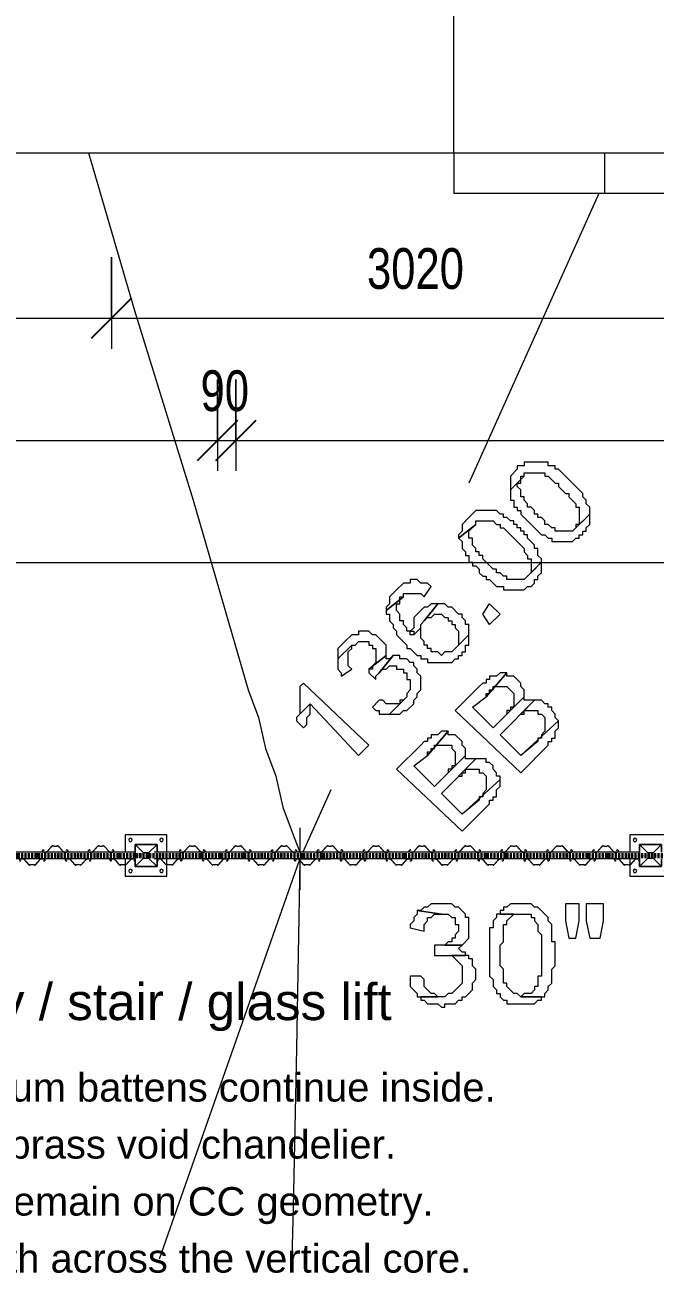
# Model space of a CAD drawing. Header units: millimetres. Extents: x -1971 to 39113, y -25802 to 13528.
# Drawn here: x 23679 to 26772, y -12242 to -6114 of the extents above; entities that cross this region are included whole.
import ezdxf

# ---------------------------------------------------------------- set-up
doc = ezdxf.new("R2010")
doc.units = ezdxf.units.MM
doc.linetypes.add('Boundary', pattern=[16, 10, -3, 0, -3])
for name, color, linetype, lineweight in [('2 Hoop survey', 8, 'Continuous', 9), ('A-ANNO-DIMS', 211, 'Continuous', 9), ('A-ANNO-DIMS-100', 211, 'Continuous', 9), ('A-FLOR-HRAL', 11, 'Continuous', 9), ('A-WALL', 113, 'Continuous', 18), ('C-BLDG-PADS', 91, 'Continuous', 9), ('C-PROP-LINE', 91, 'Boundary', 70), ('默认', 18, 'Continuous', 9)]:
    doc.layers.add(name, color=color, linetype=linetype, lineweight=lineweight)
doc.layers.add('ID_REVISION_MARKUP', color=7, linetype='Continuous', lineweight=25, true_color=0xc83228)
doc.styles.add('Avenir_1', font='', dxfattribs={"width": 0.8, "height": 200})
doc.styles.add('ID_SANS', font='Arial.ttf')
doc.styles.get('Avenir_1').set_extended_font_data('Avenir')
doc.dimstyles.new('OJID-2_0mm_Diagonal_Tick', dxfattribs={"dimscale": 304.8, "dimtxt": 282.499429, "dimasz": 0.656168, "dimexe": 0.492126, "dimexo": 0.0625, "dimgap": 0.164042, "dimtad": 1, "dimdsep": 46, "dimtxsty": 'Avenir_1', "dimblk1": 'OBLIQUE', "dimblk2": 'OBLIQUE', "dimsah": 1, "dimcen": 0.09, "dimdle": 0.492126, "dimazin": 3, "dimtfac": 1, "dimtdec": 4, "dimtix": 1, "dimtmove": 0, "dimatfit": 3, "dimfxl": 0.984252, "dimfxlon": 1, "dimtvp": 1, "dimtolj": 1, "dimarcsym": 2})

# ---------------------------------------------------------------- blocks, each defined once
blk = doc.blocks.new('2 Hoop survey-1260670-Ground Floor')
at = {"layer": '默认', "color": 9}
for p, q in [((74926.7, 3247.3), (74288.6, 1826)), ((73611.3, 319), (73473.7, 13.2)), ((73458.9, 132.8), (73458.9, 13.2)), ((72769.4, -1983.1), (73457, -25.2)), ((73458.9, -19.6), (73306.5, -19.6)), ((73457.2, -24.5), (73458.9, -19.6)), ((73458.9, -19.6), (73458.8, -26.1)), ((73458.9, -18.6), (73458.9, -26.3)), ((73458.9, -19.6), (73611.3, -19.6)), ((73458.9, -27.4), (73458.9, -172))]:
    blk.add_line(p, q, dxfattribs=at)
at = {"layer": '默认', "color": 9, "flags": 128}
for points in [[(72420.8, 3447.3), (72646.2, 2672.6), (72934, 1741.3), (73204.9, 810.1), (73255.7, 674.6), (73289.6, 522.2), (73340.4, 386.7), (73374.3, 234.4), (73425.1, 98.9), (73458.9, 14.2)], [(73458.8, -27.3), (73442, -950.9), (73425.1, -1729.8), (73419.6, -1983.1)]]:
    blk.add_lwpolyline(points, dxfattribs=at)
for points in [[(74525.7, 1893.7), (74491.8, 1859.9), (74491.8, 1792.1), (74559.5, 1859.9), (74559.5, 1876.8), (74661.1, 1876.8), (74661.1, 1859.9), (74678.1, 1859.9), (74711.9, 1826), (74728.9, 1826), (74728.9, 1809.1), (74762.7, 1775.2), (74779.7, 1775.2), (74779.7, 1758.3), (74813.5, 1724.4), (74813.5, 1707.5), (74830.4, 1707.5), (74830.4, 1622.8), (74813.5, 1622.8), (74813.5, 1605.9), (74881.2, 1673.6), (74881.2, 1707.5), (74864.3, 1724.4), (74864.3, 1741.3), (74847.4, 1758.3), (74847.4, 1775.2), (74728.9, 1893.7), (74711.9, 1893.7), (74711.9, 1910.7), (74678.1, 1910.7), (74678.1, 1927.6), (74559.5, 1927.6), (74559.5, 1910.7), (74525.7, 1910.7)], [(74491.8, 1792.1), (74491.8, 1741.3), (74508.7, 1741.3), (74508.7, 1707.5), (74525.7, 1707.5), (74525.7, 1690.5), (74542.6, 1690.5), (74542.6, 1673.6), (74644.2, 1572), (74661.1, 1572), (74678.1, 1555.1), (74695, 1555.1), (74695, 1538.1), (74796.6, 1538.1), (74813.5, 1555.1), (74830.4, 1555.1), (74830.4, 1572), (74847.4, 1572), (74847.4, 1588.9), (74864.3, 1588.9), (74864.3, 1605.9), (74881.2, 1622.8), (74881.2, 1673.6), (74796.6, 1588.9), (74711.9, 1588.9), (74711.9, 1605.9), (74695, 1605.9), (74678.1, 1622.8), (74661.1, 1622.8), (74661.1, 1639.7), (74644.2, 1656.7), (74627.3, 1656.7), (74627.3, 1673.6), (74610.3, 1673.6), (74610.3, 1690.5), (74593.4, 1707.5), (74576.5, 1707.5), (74576.5, 1724.4), (74559.5, 1741.3), (74559.5, 1758.3), (74542.6, 1758.3), (74542.6, 1792.1), (74525.7, 1809.1), (74525.7, 1826), (74542.6, 1826), (74542.6, 1859.9), (74559.5, 1859.9)], [(74288.6, 1656.7), (74254.7, 1622.8), (74254.7, 1588.9), (74237.8, 1572), (74237.8, 1555.1), (74322.5, 1622.8), (74322.5, 1639.7), (74407.1, 1639.7), (74424.1, 1622.8), (74441, 1622.8), (74441, 1605.9), (74457.9, 1605.9), (74559.5, 1504.3), (74559.5, 1487.4), (74576.5, 1470.4), (74576.5, 1453.5), (74593.4, 1453.5), (74593.4, 1385.8), (74644.2, 1436.6), (74644.2, 1453.5), (74627.3, 1470.4), (74627.3, 1504.3), (74610.3, 1504.3), (74610.3, 1521.2), (74576.5, 1555.1), (74576.5, 1572), (74559.5, 1572), (74559.5, 1588.9), (74542.6, 1588.9), (74542.6, 1605.9), (74525.7, 1605.9), (74525.7, 1622.8), (74508.7, 1622.8), (74508.7, 1639.7), (74491.8, 1639.7), (74474.9, 1656.7), (74457.9, 1656.7), (74457.9, 1673.6), (74441, 1673.6), (74424.1, 1690.5), (74322.5, 1690.5)], [(74237.8, 1555.1), (74254.7, 1538.1), (74254.7, 1504.3), (74271.7, 1487.4), (74271.7, 1470.4), (74288.6, 1470.4), (74288.6, 1436.6), (74305.5, 1436.6), (74305.5, 1419.6), (74322.5, 1419.6), (74339.4, 1402.7), (74339.4, 1385.8), (74356.3, 1368.8), (74373.3, 1368.8), (74373.3, 1351.9), (74390.2, 1351.9), (74424.1, 1318), (74457.9, 1318), (74457.9, 1301.1), (74559.5, 1301.1), (74576.5, 1318), (74593.4, 1318), (74610.3, 1335), (74610.3, 1351.9), (74627.3, 1351.9), (74627.3, 1368.8), (74644.2, 1385.8), (74644.2, 1436.6), (74559.5, 1351.9), (74474.9, 1351.9), (74474.9, 1368.8), (74457.9, 1368.8), (74441, 1385.8), (74424.1, 1385.8), (74424.1, 1402.7), (74407.1, 1402.7), (74356.3, 1453.5), (74356.3, 1470.4), (74339.4, 1470.4), (74339.4, 1487.4), (74322.5, 1487.4), (74322.5, 1504.3), (74305.5, 1521.2), (74305.5, 1555.1), (74288.6, 1555.1), (74288.6, 1588.9), (74322.5, 1622.8)], [(73933, 1301.1), (73899.2, 1267.2), (73899.2, 1233.4), (73882.2, 1216.4), (73882.2, 1199.5), (73966.9, 1267.2), (73966.9, 1284.2), (74051.6, 1284.2), (74068.5, 1267.2), (74102.4, 1318), (74085.4, 1335), (74051.6, 1335), (74034.6, 1351.9), (74000.8, 1351.9), (74000.8, 1335), (73966.9, 1335)], [(73882.2, 1199.5), (73882.2, 1182.6), (73899.2, 1182.6), (73899.2, 1148.7), (73916.1, 1131.8), (73916.1, 1114.8), (73933, 1097.9), (73933, 1081), (73983.8, 1030.2), (73983.8, 1013.2), (74000.8, 1013.2), (74034.6, 979.4), (74051.6, 979.4), (74051.6, 962.4), (74085.4, 962.4), (74085.4, 945.5), (74203.9, 945.5), (74220.9, 962.4), (74237.8, 962.4), (74237.8, 979.4), (74254.7, 979.4), (74254.7, 996.3), (74271.7, 996.3), (74271.7, 1030.2), (74288.6, 1030.2), (74288.6, 1081), (74203.9, 996.3), (74170.1, 996.3), (74153.2, 979.4), (74136.2, 996.3), (74102.4, 996.3), (74102.4, 1013.2), (74085.4, 1013.2), (74085.4, 1030.2), (74068.5, 1030.2), (74068.5, 1047.1), (74051.6, 1064), (74051.6, 1114.8), (74017.7, 1081), (74000.8, 1081), (74000.8, 1097.9), (73983.8, 1097.9), (73983.8, 1114.8), (73966.9, 1131.8), (73966.9, 1148.7), (73950, 1148.7), (73950, 1182.6), (73933, 1199.5), (73933, 1233.4), (73950, 1233.4), (73950, 1267.2), (73966.9, 1267.2)], [(74051.6, 1199.5), (74017.7, 1165.6), (74017.7, 1114.8), (74000.8, 1097.9), (74017.7, 1097.9), (74017.7, 1081), (74051.6, 1114.8), (74051.6, 1131.8), (74068.5, 1148.7), (74136.2, 1233.4), (74102.4, 1233.4), (74085.4, 1216.4), (74068.5, 1216.4)], [(74136.2, 1233.4), (74068.5, 1148.7), (74085.4, 1165.6), (74102.4, 1165.6), (74119.3, 1182.6), (74153.2, 1182.6), (74170.1, 1165.6), (74187, 1165.6), (74187, 1148.7), (74203.9, 1148.7), (74203.9, 1131.8), (74220.9, 1131.8), (74220.9, 1114.8), (74237.8, 1097.9), (74237.8, 1030.2), (74288.6, 1081), (74288.6, 1131.8), (74271.7, 1131.8), (74271.7, 1148.7), (74254.7, 1165.6), (74254.7, 1182.6), (74237.8, 1182.6), (74203.9, 1216.4), (74187, 1216.4), (74170.1, 1233.4)], [(74390.2, 1131.8), (74356.3, 1182.6), (74390.2, 1233.4), (74441, 1182.6)], [(73679, 1047.1), (73645.2, 1013.2), (73645.2, 962.4), (73712.9, 1030.2), (73729.8, 1030.2), (73746.8, 1047.1), (73797.6, 1047.1), (73797.6, 1030.2), (73814.5, 1030.2), (73814.5, 1013.2), (73831.4, 1013.2), (73831.4, 945.5), (73814.5, 928.6), (73814.5, 911.7), (73797.6, 911.7), (73882.2, 979.4), (73882.2, 1030.2), (73831.4, 1081), (73814.5, 1081), (73797.6, 1097.9), (73746.8, 1097.9), (73746.8, 1081), (73712.9, 1081)], [(73645.2, 962.4), (73645.2, 911.7), (73662.1, 894.7), (73662.1, 877.8), (73712.9, 911.7), (73696, 928.6), (73696, 996.3), (73712.9, 1013.2), (73712.9, 1030.2)], [(73797.6, 894.7), (73831.4, 860.9), (73831.4, 877.8), (73848.4, 894.7), (73916.1, 979.4), (73899.2, 962.4), (73882.2, 962.4), (73882.2, 979.4), (73797.6, 911.7)], [(73916.1, 979.4), (73848.4, 894.7), (73865.3, 911.7), (73882.2, 911.7), (73899.2, 928.6), (73933, 928.6), (73933, 911.7), (73966.9, 911.7), (73966.9, 894.7), (73983.8, 894.7), (73983.8, 860.9), (74000.8, 860.9), (74000.8, 810.1), (73983.8, 793.1), (73983.8, 776.2), (73899.2, 691.5), (73950, 691.5), (73966.9, 708.5), (73983.8, 708.5), (74017.7, 742.3), (74017.7, 759.3), (74034.6, 776.2), (74034.6, 793.1), (74051.6, 810.1), (74051.6, 877.8), (74034.6, 894.7), (74034.6, 911.7), (74017.7, 928.6), (74017.7, 945.5), (74000.8, 945.5), (73983.8, 962.4), (73950, 962.4), (73950, 979.4)], [(74339.4, 827), (74220.9, 708.5), (74542.6, 403.7), (74678.1, 539.1), (74678.1, 556.1), (74695, 556.1), (74695, 573), (74711.9, 573), (74711.9, 606.9), (74728.9, 623.8), (74728.9, 657.7), (74542.6, 488.3), (74441, 589.9), (74610.3, 759.3), (74559.5, 759.3), (74559.5, 776.2), (74407.1, 623.8), (74305.5, 725.4), (74373.3, 776.2), (74474.9, 894.7), (74441, 894.7), (74424.1, 877.8), (74390.2, 877.8), (74390.2, 860.9), (74373.3, 860.9), (74373.3, 843.9), (74356.3, 843.9)], [(74474.9, 894.7), (74373.3, 776.2), (74373.3, 793.1), (74390.2, 793.1), (74390.2, 810.1), (74407.1, 810.1), (74407.1, 827), (74474.9, 827), (74508.7, 793.1), (74508.7, 725.4), (74491.8, 725.4), (74491.8, 708.5), (74474.9, 708.5), (74474.9, 691.5), (74559.5, 776.2), (74559.5, 810.1), (74542.6, 827), (74542.6, 843.9), (74508.7, 877.8), (74474.9, 877.8)], [(73475.9, 843.9), (73458.9, 827), (73458.9, 691.5), (73509.7, 742.3), (73746.8, 488.3), (73797.6, 539.1)], [(73458.9, 691.5), (73442, 674.6), (73442, 657.7), (73475.9, 623.8), (73492.8, 640.7), (73492.8, 674.6), (73509.7, 691.5), (73509.7, 742.3)], [(73848.4, 759.3), (73814.5, 725.4), (73831.4, 708.5), (73848.4, 708.5), (73848.4, 691.5), (73899.2, 691.5), (73966.9, 759.3), (73950, 759.3), (73950, 742.3), (73882.2, 742.3), (73865.3, 759.3)], [(74610.3, 759.3), (74542.6, 691.5), (74559.5, 691.5), (74559.5, 708.5), (74627.3, 708.5), (74627.3, 691.5), (74644.2, 691.5), (74661.1, 674.6), (74661.1, 606.9), (74644.2, 589.9), (74644.2, 573), (74627.3, 573), (74627.3, 556.1), (74542.6, 488.3), (74728.9, 657.7), (74711.9, 674.6), (74711.9, 691.5), (74695, 708.5), (74695, 725.4), (74678.1, 725.4), (74678.1, 742.3), (74661.1, 742.3), (74644.2, 759.3)], [(74051.6, 539.1), (73933, 420.6), (74254.7, 115.8), (74390.2, 251.3), (74390.2, 268.2), (74407.1, 268.2), (74407.1, 285.2), (74424.1, 285.2), (74424.1, 319), (74441, 335.9), (74441, 369.8), (74254.7, 200.5), (74153.2, 302.1), (74322.5, 471.4), (74271.7, 471.4), (74271.7, 488.3), (74119.3, 335.9), (74017.7, 437.5), (74085.4, 488.3), (74187, 606.9), (74153.2, 606.9), (74136.2, 589.9), (74102.4, 589.9), (74102.4, 573), (74085.4, 573), (74085.4, 556.1), (74068.5, 556.1)], [(74187, 606.9), (74085.4, 488.3), (74085.4, 505.3), (74102.4, 505.3), (74102.4, 522.2), (74119.3, 522.2), (74119.3, 539.1), (74203.9, 539.1), (74203.9, 522.2), (74220.9, 505.3), (74220.9, 437.5), (74203.9, 437.5), (74203.9, 420.6), (74187, 420.6), (74187, 403.7), (74271.7, 488.3), (74271.7, 522.2), (74254.7, 539.1), (74254.7, 556.1), (74220.9, 589.9), (74187, 589.9)], [(74322.5, 471.4), (74237.8, 386.7), (74254.7, 386.7), (74254.7, 403.7), (74271.7, 403.7), (74271.7, 420.6), (74339.4, 420.6), (74339.4, 403.7), (74356.3, 403.7), (74373.3, 386.7), (74373.3, 319), (74356.3, 302.1), (74356.3, 285.2), (74339.4, 285.2), (74339.4, 268.2), (74254.7, 200.5), (74441, 369.8), (74441, 386.7), (74424.1, 386.7), (74424.1, 403.7), (74407.1, 420.6), (74407.1, 437.5), (74390.2, 454.5), (74373.3, 454.5), (74373.3, 471.4)], [(74153.2, -239.8), (74102.4, -239.8), (74085.4, -256.7), (74068.5, -256.7), (74051.6, -273.6), (74034.6, -273.6), (74153.2, -290.6), (74187, -290.6), (74203.9, -307.5), (74220.9, -307.5), (74220.9, -341.3), (74237.8, -341.3), (74237.8, -375.2), (74220.9, -392.1), (74220.9, -409.1), (74203.9, -409.1), (74203.9, -426), (74187, -426), (74170.1, -442.9), (74254.7, -442.9), (74288.6, -409.1), (74288.6, -307.5), (74271.7, -307.5), (74271.7, -290.6), (74237.8, -256.7), (74220.9, -256.7), (74203.9, -239.8)], [(74542.6, -239.8), (74491.8, -239.8), (74474.9, -256.7), (74457.9, -256.7), (74457.9, -273.6), (74441, -273.6), (74441, -290.6), (74593.4, -290.6), (74593.4, -307.5), (74610.3, -307.5), (74610.3, -324.4), (74627.3, -341.3), (74627.3, -375.2), (74644.2, -392.1), (74644.2, -595.3), (74627.3, -595.3), (74627.3, -646.1), (74610.3, -646.1), (74610.3, -663.1), (74593.4, -680), (74559.5, -680), (74542.6, -696.9), (74661.1, -696.9), (74661.1, -680), (74678.1, -663.1), (74678.1, -646.1), (74695, -629.2), (74695, -561.5), (74711.9, -544.5), (74711.9, -426), (74695, -426), (74695, -341.3), (74678.1, -324.4), (74678.1, -307.5), (74627.3, -256.7), (74610.3, -256.7), (74593.4, -239.8)], [(74830.4, -239.8), (74762.7, -239.8), (74762.7, -324.4), (74779.7, -409.1), (74813.5, -409.1), (74830.4, -324.4)], [(74949, -239.8), (74864.3, -239.8), (74864.3, -324.4), (74881.2, -409.1), (74932, -409.1), (74949, -324.4)], [(74034.6, -273.6), (74034.6, -290.6), (74017.7, -307.5), (74017.7, -324.4), (74000.8, -341.3), (74000.8, -358.3), (74068.5, -375.2), (74068.5, -341.3), (74085.4, -324.4), (74085.4, -307.5), (74102.4, -307.5), (74119.3, -290.6), (74153.2, -290.6)], [(74441, -290.6), (74424.1, -290.6), (74424.1, -307.5), (74407.1, -324.4), (74407.1, -358.3), (74390.2, -358.3), (74390.2, -595.3), (74407.1, -612.3), (74407.1, -646.1), (74424.1, -663.1), (74424.1, -680), (74441, -680), (74441, -696.9), (74457.9, -713.9), (74474.9, -713.9), (74474.9, -730.8), (74610.3, -730.8), (74627.3, -713.9), (74644.2, -713.9), (74644.2, -696.9), (74542.6, -696.9), (74525.7, -680), (74508.7, -680), (74474.9, -646.1), (74474.9, -629.2), (74457.9, -629.2), (74457.9, -561.5), (74441, -544.5), (74441, -442.9), (74457.9, -426), (74457.9, -341.3), (74474.9, -341.3), (74474.9, -324.4), (74508.7, -290.6)], [(74119.3, -442.9), (74119.3, -493.7), (74271.7, -493.7), (74271.7, -476.8), (74254.7, -476.8), (74237.8, -459.9), (74254.7, -442.9)], [(74271.7, -493.7), (74203.9, -493.7), (74254.7, -544.5), (74254.7, -629.2), (74203.9, -680), (74187, -680), (74170.1, -696.9), (74051.6, -696.9), (74051.6, -713.9), (74068.5, -713.9), (74085.4, -730.8), (74136.2, -730.8), (74153.2, -747.7), (74170.1, -747.7), (74170.1, -730.8), (74220.9, -730.8), (74237.8, -713.9), (74254.7, -713.9), (74254.7, -696.9), (74271.7, -696.9), (74305.5, -663.1), (74305.5, -629.2), (74322.5, -612.3), (74322.5, -561.5), (74305.5, -544.5), (74305.5, -510.7), (74288.6, -510.7), (74288.6, -493.7)], [(74051.6, -595.3), (74000.8, -595.3), (74000.8, -646.1), (74034.6, -680), (74034.6, -696.9), (74136.2, -696.9), (74119.3, -680), (74102.4, -680), (74068.5, -646.1), (74068.5, -612.3)]]:
    blk.add_lwpolyline(points, close=True, dxfattribs=at)
blk = doc.blocks.new('栏杆扶手 - Right Side-V6-Ground Floor')
at = {"layer": 'A-FLOR-HRAL'}
for p, q in [((14.3, 41.4), (-14.4, 15.7)), ((-13.9, 15.1), (14.8, 40.8)), ((6.2, 53.8), (6.8, 54.4)), ((15.1, 57.8), (15.1, 43.2)), ((15.9, 43.2), (15.9, 57.8)), ((-14.4, -15.7), (14.3, -41.4)), ((14.8, -40.8), (-13.9, -15.1)), ((6.8, -54.4), (6.2, -53.8)), ((15.1, -43.2), (15.1, -57.8)), ((15.9, -57.8), (15.9, -43.2))]:
    blk.add_line(p, q, dxfattribs=at)
for centre, radius, start, end in [((10.2, 57.8), 5.65, 360, 225.25952), ((10.2, 57.8), 4.86, 0, 225.30193), ((-11.9, 12.6), 3.97, 129.21574, 193.48706), ((-64.6, 0), 50.2, 346.51294, 13.48706), ((-11.9, 12.6), 3.17, 129.21574, 193.48706), ((-64.6, 0), 51, 346.51294, 13.48706), ((12.7, 43.2), 2.38, 311.84708, 0), ((12.7, 43.2), 3.17, 311.84584, 0), ((-11.9, -12.6), 3.97, 166.51294, 230.78426), ((-11.9, -12.6), 3.18, 166.51294, 230.78426), ((10.2, -57.8), 5.65, 134.74048, 360), ((10.2, -57.8), 4.86, 134.69807, 0), ((12.7, -43.2), 2.38, 0, 48.15292), ((12.7, -43.2), 3.17, 0, 48.15416)]:
    blk.add_arc(centre, radius, start, end, dxfattribs=at)
blk = doc.blocks.new('栏杆扶手 - Left Side-1798714-Ground Floor')
at = {"layer": 'A-FLOR-HRAL'}
for p, q in [((-15.9, 57.8), (-15.9, 43.2)), ((-15.1, 43.2), (-15.1, 57.8)), ((-14.8, 40.8), (13.9, 15.1)), ((14.4, 15.7), (-14.3, 41.4)), ((-6.8, 54.4), (-6.2, 53.8)), ((-15.9, -43.2), (-15.9, -57.8)), ((-15.1, -57.8), (-15.1, -43.2)), ((13.9, -15.1), (-14.8, -40.8)), ((-14.3, -41.4), (14.4, -15.7)), ((-6.2, -53.8), (-6.8, -54.4))]:
    blk.add_line(p, q, dxfattribs=at)
for centre, radius, start, end in [((-10.2, 57.8), 5.65, 314.74048, 180), ((-10.2, 57.8), 4.86, 314.69807, 180), ((-12.7, 43.2), 3.17, 180, 228.15416), ((-12.7, 43.2), 2.38, 180, 228.15292), ((64.6, 0), 51, 166.51294, 193.48706), ((11.9, 12.6), 3.18, 346.51294, 50.78426), ((11.9, 12.6), 3.97, 346.51294, 50.78426), ((64.6, 0), 50.2, 166.51294, 193.48706), ((-12.7, -43.2), 3.17, 131.84584, 180), ((-10.2, -57.8), 5.65, 180, 45.25952), ((-12.7, -43.2), 2.38, 131.84708, 180), ((-10.2, -57.8), 4.86, 180, 45.30193), ((11.9, -12.6), 3.17, 309.21574, 13.48706), ((11.9, -12.6), 3.97, 309.21574, 13.48706)]:
    blk.add_arc(centre, radius, start, end, dxfattribs=at)
blk = doc.blocks.new('栏杆扶手 - Right Side-V7-Ground Floor')
at = {"layer": 'A-FLOR-HRAL'}
for p, q in [((14.3, 41.4), (-14.4, 15.7)), ((-13.9, 15.1), (14.8, 40.8)), ((6.2, 53.8), (6.8, 54.4)), ((15.1, 57.8), (15.1, 43.2)), ((15.9, 43.2), (15.9, 57.8)), ((-14.4, -15.7), (14.3, -41.4)), ((14.8, -40.8), (-13.9, -15.1)), ((6.8, -54.4), (6.2, -53.8)), ((15.1, -43.2), (15.1, -57.8)), ((15.9, -57.8), (15.9, -43.2))]:
    blk.add_line(p, q, dxfattribs=at)
for centre, radius, start, end in [((10.2, 57.8), 5.65, 360, 225.25952), ((10.2, 57.8), 4.86, 0, 225.30193), ((-11.9, 12.6), 3.97, 129.21574, 193.48706), ((-64.6, 0), 50.2, 346.51294, 13.48706), ((-11.9, 12.6), 3.17, 129.21574, 193.48706), ((-64.6, 0), 51, 346.51294, 13.48706), ((12.7, 43.2), 2.38, 311.84708, 0), ((12.7, 43.2), 3.17, 311.84584, 0), ((-11.9, -12.6), 3.97, 166.51294, 230.78426), ((-11.9, -12.6), 3.18, 166.51294, 230.78426), ((10.2, -57.8), 5.65, 134.74048, 205.13408), ((10.2, -57.8), 4.86, 134.69807, 205.10492), ((12.7, -43.2), 2.38, 0, 48.15292), ((10.2, -57.8), 4.86, 331.83726, 0), ((12.7, -43.2), 3.17, 0, 48.15416), ((10.2, -57.8), 5.65, 345.92128, 360)]:
    blk.add_arc(centre, radius, start, end, dxfattribs=at)
blk = doc.blocks.new('栏杆扶手 - Surface-Mounted Center-1798717-Ground Floor')
at = {"layer": 'A-FLOR-HRAL'}
for p, q in [((-15.875, 101.6), (-101.6, 101.6)), ((-101.6, 101.6), (-101.6, -101.6)), ((101.6, 101.6), (15.875, 101.6)), ((101.6, -101.6), (101.6, 101.6)), ((-53.975, 53.975), (53.975, 53.975)), ((-53.975, 53.975), (-12.7, 12.7)), ((-53.975, -53.975), (-53.975, 53.975)), ((53.975, 53.975), (-53.975, 53.975)), ((-53.975, 53.975), (-53.975, -53.975)), ((12.7, 12.7), (-12.7, 12.7)), ((-12.7, 12.7), (-12.7, -12.7)), ((12.7, 12.7), (53.975, 53.975)), ((12.7, -12.7), (12.7, 12.7)), ((53.975, 53.975), (53.975, -53.975)), ((53.975, -53.975), (53.975, 53.975)), ((-53.975, -53.975), (-12.7, -12.7)), ((-15.875, -53.975), (-53.975, -53.975)), ((-53.975, -53.975), (-15.875, -53.975)), ((-12.7, -12.7), (12.7, -12.7)), ((53.975, -53.975), (12.7, -12.7)), ((53.975, -53.975), (15.875, -53.975)), ((15.875, -53.975), (53.975, -53.975)), ((-101.6, -101.6), (-15.875, -101.6)), ((15.875, -101.6), (101.6, -101.6))]:
    blk.add_line(p, q, dxfattribs=at)
for centre, start, end in [((-76.2, 76.2), 0, 180), ((-76.2, 76.2), 180, 0), ((76.2, 76.2), 0, 180), ((76.2, 76.2), 180, 0), ((-76.2, -76.2), 0, 180), ((-76.2, -76.2), 180, 0), ((76.2, -76.2), 0, 180), ((76.2, -76.2), 180, 0)]:
    blk.add_arc(centre, 8.731, start, end, dxfattribs=at)
blk = doc.blocks.new('栏杆扶手 - Right Side-V8-Ground Floor')
at = {"layer": 'A-FLOR-HRAL'}
for p, q in [((14.3, 41.4), (-14.4, 15.7)), ((-13.9, 15.1), (14.8, 40.8)), ((6.2, 53.8), (6.8, 54.4)), ((15.1, 57.8), (15.1, 43.2)), ((15.9, 43.2), (15.9, 57.8)), ((-14.4, -15.7), (14.3, -41.4)), ((14.8, -40.8), (-13.9, -15.1)), ((6.8, -54.4), (6.2, -53.8)), ((15.1, -43.2), (15.1, -57.8)), ((15.9, -57.8), (15.9, -43.2))]:
    blk.add_line(p, q, dxfattribs=at)
for centre, radius, start, end in [((-11.9, 12.6), 3.97, 129.21574, 193.48706), ((-64.6, 0), 50.2, 346.51294, 13.48706), ((-11.9, 12.6), 3.17, 129.21574, 193.48706), ((-64.6, 0), 51, 346.51294, 13.48706), ((10.2, 57.8), 5.65, 154.86592, 225.25952), ((10.2, 57.8), 4.86, 154.89508, 225.30193), ((12.7, 43.2), 2.38, 311.84708, 0), ((10.2, 57.8), 4.86, 0, 28.16274), ((12.7, 43.2), 3.17, 311.84584, 0), ((10.2, 57.8), 5.65, 360, 14.07872), ((-11.9, -12.6), 3.97, 166.51294, 230.78426), ((-11.9, -12.6), 3.18, 166.51294, 230.78426), ((10.2, -57.8), 5.65, 134.74048, 360), ((10.2, -57.8), 4.86, 134.69807, 0), ((12.7, -43.2), 2.38, 0, 48.15292), ((12.7, -43.2), 3.17, 0, 48.15416)]:
    blk.add_arc(centre, radius, start, end, dxfattribs=at)
blk = doc.blocks.new('栏杆扶手 - 栏杆扶手-2236474-Ground Floor')
at = {"layer": 'A-FLOR-HRAL'}
for p, q in [((24219.4, -10175.8), (21836.9, -10175.8)), ((24219.4, -10207.5), (21836.9, -10207.5)), ((24755.2, -10175.8), (24313.2, -10175.8)), ((24755.2, -10207.5), (24313.2, -10207.5)), ((24755.2, -10207.5), (24755.2, -10175.8)), ((25031.2, -10175.8), (24755.2, -10175.8)), ((25031.2, -10207.5), (24755.2, -10207.5)), ((25031.2, -10207.5), (25031.2, -10175.8)), ((25112.7, -10175.8), (25031.2, -10175.8)), ((25112.7, -10207.5), (25031.2, -10207.5)), ((25112.7, -10207.5), (25112.7, -10175.8)), ((25214.8, -10175.8), (25112.7, -10175.8)), ((25214.8, -10207.5), (25112.7, -10207.5)), ((25214.8, -10207.5), (25214.8, -10175.8)), ((26695.7, -10175.8), (25214.8, -10175.8)), ((26695.7, -10207.5), (25214.8, -10207.5))]:
    blk.add_line(p, q, dxfattribs=at)
at = {"rotation": 89.99999999999982}
for name, p in [('栏杆扶手 - Surface-Mounted Center-1798717-Ground Floor', (24273.3, -10191.6)), ('栏杆扶手 - Surface-Mounted Center-1798717-Ground Floor', (26749.6, -10191.6)), ('栏杆扶手 - Left Side-1798714-Ground Floor', (23827.2, -10159.8)), ('栏杆扶手 - Left Side-1798714-Ground Floor', (24052.6, -10159.8)), ('栏杆扶手 - Left Side-1798714-Ground Floor', (24500.3, -10159.8)), ('栏杆扶手 - Left Side-1798714-Ground Floor', (24725.7, -10159.8)), ('栏杆扶手 - Left Side-1798714-Ground Floor', (24951.1, -10159.8)), ('栏杆扶手 - Left Side-1798714-Ground Floor', (25176.5, -10159.8)), ('栏杆扶手 - Left Side-1798714-Ground Floor', (25401.9, -10159.8)), ('栏杆扶手 - Left Side-1798714-Ground Floor', (25627.3, -10159.8)), ('栏杆扶手 - Left Side-1798714-Ground Floor', (25852.7, -10159.8)), ('栏杆扶手 - Left Side-1798714-Ground Floor', (26078.1, -10159.8)), ('栏杆扶手 - Left Side-1798714-Ground Floor', (26303.5, -10159.8)), ('栏杆扶手 - Left Side-1798714-Ground Floor', (26528.9, -10159.8)), ('栏杆扶手 - Right Side-V6-Ground Floor', (23714.5, -10223.4)), ('栏杆扶手 - Right Side-V6-Ground Floor', (23939.9, -10223.4)), ('栏杆扶手 - Right Side-V7-Ground Floor', (24159, -10223.4)), ('栏杆扶手 - Right Side-V8-Ground Floor', (24387.6, -10223.4)), ('栏杆扶手 - Right Side-V6-Ground Floor', (24613, -10223.4)), ('栏杆扶手 - Right Side-V6-Ground Floor', (24838.4, -10223.4)), ('栏杆扶手 - Right Side-V6-Ground Floor', (25063.8, -10223.4)), ('栏杆扶手 - Right Side-V6-Ground Floor', (25289.2, -10223.4)), ('栏杆扶手 - Right Side-V6-Ground Floor', (25514.6, -10223.4)), ('栏杆扶手 - Right Side-V6-Ground Floor', (25740, -10223.4)), ('栏杆扶手 - Right Side-V6-Ground Floor', (25965.4, -10223.4)), ('栏杆扶手 - Right Side-V6-Ground Floor', (26190.8, -10223.4)), ('栏杆扶手 - Right Side-V6-Ground Floor', (26416.2, -10223.4)), ('栏杆扶手 - Right Side-V7-Ground Floor', (26635.3, -10223.4))]:
    blk.add_blockref(name, p, dxfattribs=at)
blk = doc.blocks.new('Family - ___-1140397-Ground Floor')
at = {"layer": 'C-PROP-LINE'}
blk.add_line((-1970.5, -10191.6), (39038, -10191.6), dxfattribs=at)
blk = doc.blocks.new('DIMBLOCK2-Ground Floor')
at = {"layer": 'A-ANNO-DIMS-100'}
for p, q in [((10134, -8453.9), (10134, -8903.9)), ((10134, -8753.9), (10134, -8453.9)), ((36284, -8453.9), (36284, -8903.9)), ((36284, -8753.9), (36284, -8453.9)), ((10134, -8753.9), (36434, -8753.9))]:
    blk.add_line(p, q, dxfattribs=at)
at = {"layer": 'A-ANNO-DIMS-100', "lineweight": 25}
for p, q in [((10134, -8753.9), (10234, -8653.9)), ((36284, -8753.9), (36384, -8653.9)), ((10134, -8753.9), (10034, -8853.9)), ((36284, -8753.9), (36184, -8853.9))]:
    blk.add_line(p, q, dxfattribs=at)
at = {"layer": 'A-ANNO-DIMS-100', "color": 0, "insert": (22888.9, -8409.7), "char_height": 200, "width": 768.398, "attachment_point": 1, "line_spacing_factor": 1.129998, "style": 'Avenir_1'}
blk.add_mtext('26150', dxfattribs=at)
blk = doc.blocks.new('_Oblique')
at = {"color": 0, "linetype": 'ByBlock', "lineweight": -2}
blk.add_line((-0.5, -0.5), (0.5, 0.5), dxfattribs=at)
blk = doc.blocks.new('DIMBLOCK42-Ground Floor')
at = {"layer": 'A-ANNO-DIMS-100'}
for p, q in [((21104, -7253.9), (21104, -7703.9)), ((21104, -7553.9), (21104, -7253.9)), ((24104, -7253.9), (24104, -7703.9)), ((24104, -7553.9), (24104, -7253.9)), ((21104, -7553.9), (24104, -7553.9))]:
    blk.add_line(p, q, dxfattribs=at)
at = {"layer": 'A-ANNO-DIMS-100', "lineweight": 25}
for p, q in [((21104, -7553.9), (21204, -7453.9)), ((24104, -7553.9), (24204, -7453.9)), ((21104, -7553.9), (21004, -7653.9)), ((24104, -7553.9), (24004, -7653.9))]:
    blk.add_line(p, q, dxfattribs=at)
at = {"layer": 'A-ANNO-DIMS-100', "color": 0, "insert": (22347.9, -7209.7), "char_height": 200, "width": 614.719, "attachment_point": 1, "line_spacing_factor": 1.129998, "style": 'Avenir_1'}
blk.add_mtext('3000', dxfattribs=at)
blk = doc.blocks.new('DIMBLOCK43-Ground Floor')
at = {"layer": 'A-ANNO-DIMS-100'}
for p, q in [((24104, -7253.9), (24104, -7703.9)), ((24104, -7553.9), (24104, -7253.9)), ((27124.2, -7253.9), (27124.2, -7703.9)), ((27124.2, -7553.9), (27124.2, -7253.9)), ((24104, -7553.9), (27124.2, -7553.9))]:
    blk.add_line(p, q, dxfattribs=at)
at = {"layer": 'A-ANNO-DIMS-100', "lineweight": 25}
for p, q in [((24104, -7553.9), (24204, -7453.9)), ((27124.2, -7553.9), (27224.2, -7453.9)), ((24104, -7553.9), (24004, -7653.9)), ((27124.2, -7553.9), (27024.2, -7653.9))]:
    blk.add_line(p, q, dxfattribs=at)
at = {"layer": 'A-ANNO-DIMS-100', "color": 0, "insert": (25358, -7209.7), "char_height": 200, "width": 614.719, "attachment_point": 1, "line_spacing_factor": 1.129998, "style": 'Avenir_1'}
blk.add_mtext('3020', dxfattribs=at)
blk = doc.blocks.new('DIMBLOCK71-Ground Floor')
at = {"layer": 'A-ANNO-DIMS-100'}
for p, q in [((20634, -7853.9), (20634, -8303.9)), ((20634, -8153.9), (20634, -7853.9)), ((24624, -7853.9), (24624, -8303.9)), ((24624, -8153.9), (24624, -7853.9)), ((20634, -8153.9), (24624, -8153.9))]:
    blk.add_line(p, q, dxfattribs=at)
at = {"layer": 'A-ANNO-DIMS-100', "lineweight": 25}
for p, q in [((20634, -8153.9), (20734, -8053.9)), ((24624, -8153.9), (24724, -8053.9)), ((20634, -8153.9), (20534, -8253.9)), ((24624, -8153.9), (24524, -8253.9))]:
    blk.add_line(p, q, dxfattribs=at)
at = {"layer": 'A-ANNO-DIMS-100', "color": 0, "char_height": 200, "attachment_point": 1, "line_spacing_factor": 1.129998, "style": 'Avenir_1'}
for s, insert, width in [('3990', (22372.9, -7809.7), 614.719), ('BEDROOM 3', (21947.3, -8286.4), 1636.237)]:
    blk.add_mtext(s, dxfattribs=dict(at, insert=insert, width=width))
blk = doc.blocks.new('DIMBLOCK72-Ground Floor')
at = {"layer": 'A-ANNO-DIMS-100'}
for p, q in [((24624, -7853.9), (24624, -8303.9)), ((24624, -8153.9), (24624, -7853.9)), ((24714, -7853.9), (24714, -8303.9)), ((24714, -8153.9), (24714, -7853.9)), ((24624, -8153.9), (24714, -8153.9))]:
    blk.add_line(p, q, dxfattribs=at)
at = {"layer": 'A-ANNO-DIMS-100', "lineweight": 25}
for p, q in [((24624, -8153.9), (24724, -8053.9)), ((24714, -8153.9), (24814, -8053.9)), ((24624, -8153.9), (24524, -8253.9)), ((24714, -8153.9), (24614, -8253.9))]:
    blk.add_line(p, q, dxfattribs=at)
at = {"layer": 'A-ANNO-DIMS-100', "color": 0, "insert": (24541, -7809.7), "char_height": 200, "width": 307.359, "attachment_point": 1, "line_spacing_factor": 1.129998, "style": 'Avenir_1'}
blk.add_mtext('90', dxfattribs=at)
blk = doc.blocks.new('DIMBLOCK73-Ground Floor')
at = {"layer": 'A-ANNO-DIMS-100'}
for p, q in [((24714, -7853.9), (24714, -8303.9)), ((24714, -8153.9), (24714, -7853.9)), ((29934, -7853.9), (29934, -8303.9)), ((29934, -8153.9), (29934, -7853.9)), ((24714, -8153.9), (29934, -8153.9))]:
    blk.add_line(p, q, dxfattribs=at)
at = {"layer": 'A-ANNO-DIMS-100', "lineweight": 25}
for p, q in [((24714, -8153.9), (24814, -8053.9)), ((29934, -8153.9), (30034, -8053.9)), ((24714, -8153.9), (24614, -8253.9)), ((29934, -8153.9), (29834, -8253.9))]:
    blk.add_line(p, q, dxfattribs=at)
at = {"layer": 'A-ANNO-DIMS-100', "color": 0, "char_height": 200, "attachment_point": 1, "line_spacing_factor": 1.129998, "style": 'Avenir_1'}
for s, insert, width in [('5220', (27067.9, -7809.7), 614.719), ('ENS. 3', (26975.6, -8286.4), 836.198)]:
    blk.add_mtext(s, dxfattribs=dict(at, insert=insert, width=width))

msp = doc.modelspace()

# ---------------------------------------------------------------- linework, layer by layer
at = {"layer": 'A-WALL'}
for p, q in [((25784.04, -6741.636), (26524.04, -6741.636)), ((25784.04, -6741.636), (25784.04, -6941.636)), ((26524.04, -6741.636), (31884.04, -6741.636)), ((26524.04, -6741.636), (26524.04, -6941.636)), ((26524.04, -6941.636), (25784.04, -6941.636)), ((32084.04, -6941.636), (26524.04, -6941.636))]:
    msp.add_line(p, q, dxfattribs=at)
at = {"layer": 'C-BLDG-PADS'}
for p, q in [((25784.04, -6741.636), (25784.04, -5291.636)), ((8584.04, -6741.636), (25784.04, -6741.636))]:
    msp.add_line(p, q, dxfattribs=at)

# ---------------------------------------------------------------- block references
at = {"layer": '2 Hoop survey', "color": 9}
msp.add_blockref('2 Hoop survey-1260670-Ground Floor', (-48430.024, -10188.937), dxfattribs=at)
at = {"layer": 'A-FLOR-HRAL'}
msp.add_blockref('栏杆扶手 - 栏杆扶手-2236474-Ground Floor', (0, 0), dxfattribs=at)
at = {"layer": 'C-PROP-LINE'}
msp.add_blockref('Family - ___-1140397-Ground Floor', (0, 0), dxfattribs=at)

# ---------------------------------------------------------------- texts
at = {"layer": 'ID_REVISION_MARKUP', "style": 'ID_SANS'}
for s, height, p in [('REV-07 / Entry / stair / glass lift', 180, (22000, -11000)), ('Exterior Spotted Gum battens continue inside.', 140, (22000, -11400)), ('Cascading glass / brass void chandelier.', 140, (22000, -11680)), ('Stair, void and lift remain on CC geometry.', 140, (22000, -11960)), ('CAM 05 looks south across the vertical core.', 140, (22000, -12240))]:
    msp.add_text(s, height=height, dxfattribs=at).set_placement(p)

# ---------------------------------------------------------------- dimensions: what is measured, and where the dimension line sits
at = {"layer": 'A-ANNO-DIMS'}
for base, p1, p2, override, picture, middle in [((24104.04, -7553.866), (21104.04, -7253.866), (24104.04, -7253.866), {"dimfxl": 3000}, 'DIMBLOCK42-Ground Floor', (22604.04, -7400.476)), ((27124.19, -7553.866), (24104.04, -7253.866), (27124.19, -7253.866), {"dimfxl": 3020.149916}, 'DIMBLOCK43-Ground Floor', (25614.115, -7400.476)), ((24714.04, -8153.866), (24624.04, -7853.866), (24714.04, -7853.866), {"dimfxl": 90}, 'DIMBLOCK72-Ground Floor', (24669.04, -8000.476)), ((36284.04, -8753.866), (10134.04, -8453.866), (36284.04, -8453.866), {"dimfxl": 26150}, 'DIMBLOCK2-Ground Floor', (23209.04, -8600.476))]:
    dim = msp.add_linear_dim(base=base, p1=p1, p2=p2, dimstyle='OJID-2_0mm_Diagonal_Tick', override=override, dxfattribs=at)
    dim.commit()
    dim.dimension.update_dxf_attribs({"geometry": picture, "text_midpoint": middle})
for base, p1, p2, text, override, picture, middle in [((24624.04, -8153.866), (20634.04, -7853.866), (24624.04, -7853.866), '<>\\XBEDROOM 3', {"dimfxl": 3990}, 'DIMBLOCK71-Ground Floor', (22629.04, -8153.866)), ((29934.04, -8153.866), (24714.04, -7853.866), (29934.04, -7853.866), '<>\\XENS. 3', {"dimfxl": 5220}, 'DIMBLOCK73-Ground Floor', (27324.04, -8153.866))]:
    dim = msp.add_linear_dim(base=base, p1=p1, p2=p2, text=text, dimstyle='OJID-2_0mm_Diagonal_Tick', override=override, dxfattribs=at)
    dim.commit()
    dim.dimension.update_dxf_attribs({"geometry": picture, "text_midpoint": middle})

doc.saveas('drawing.dxf')
